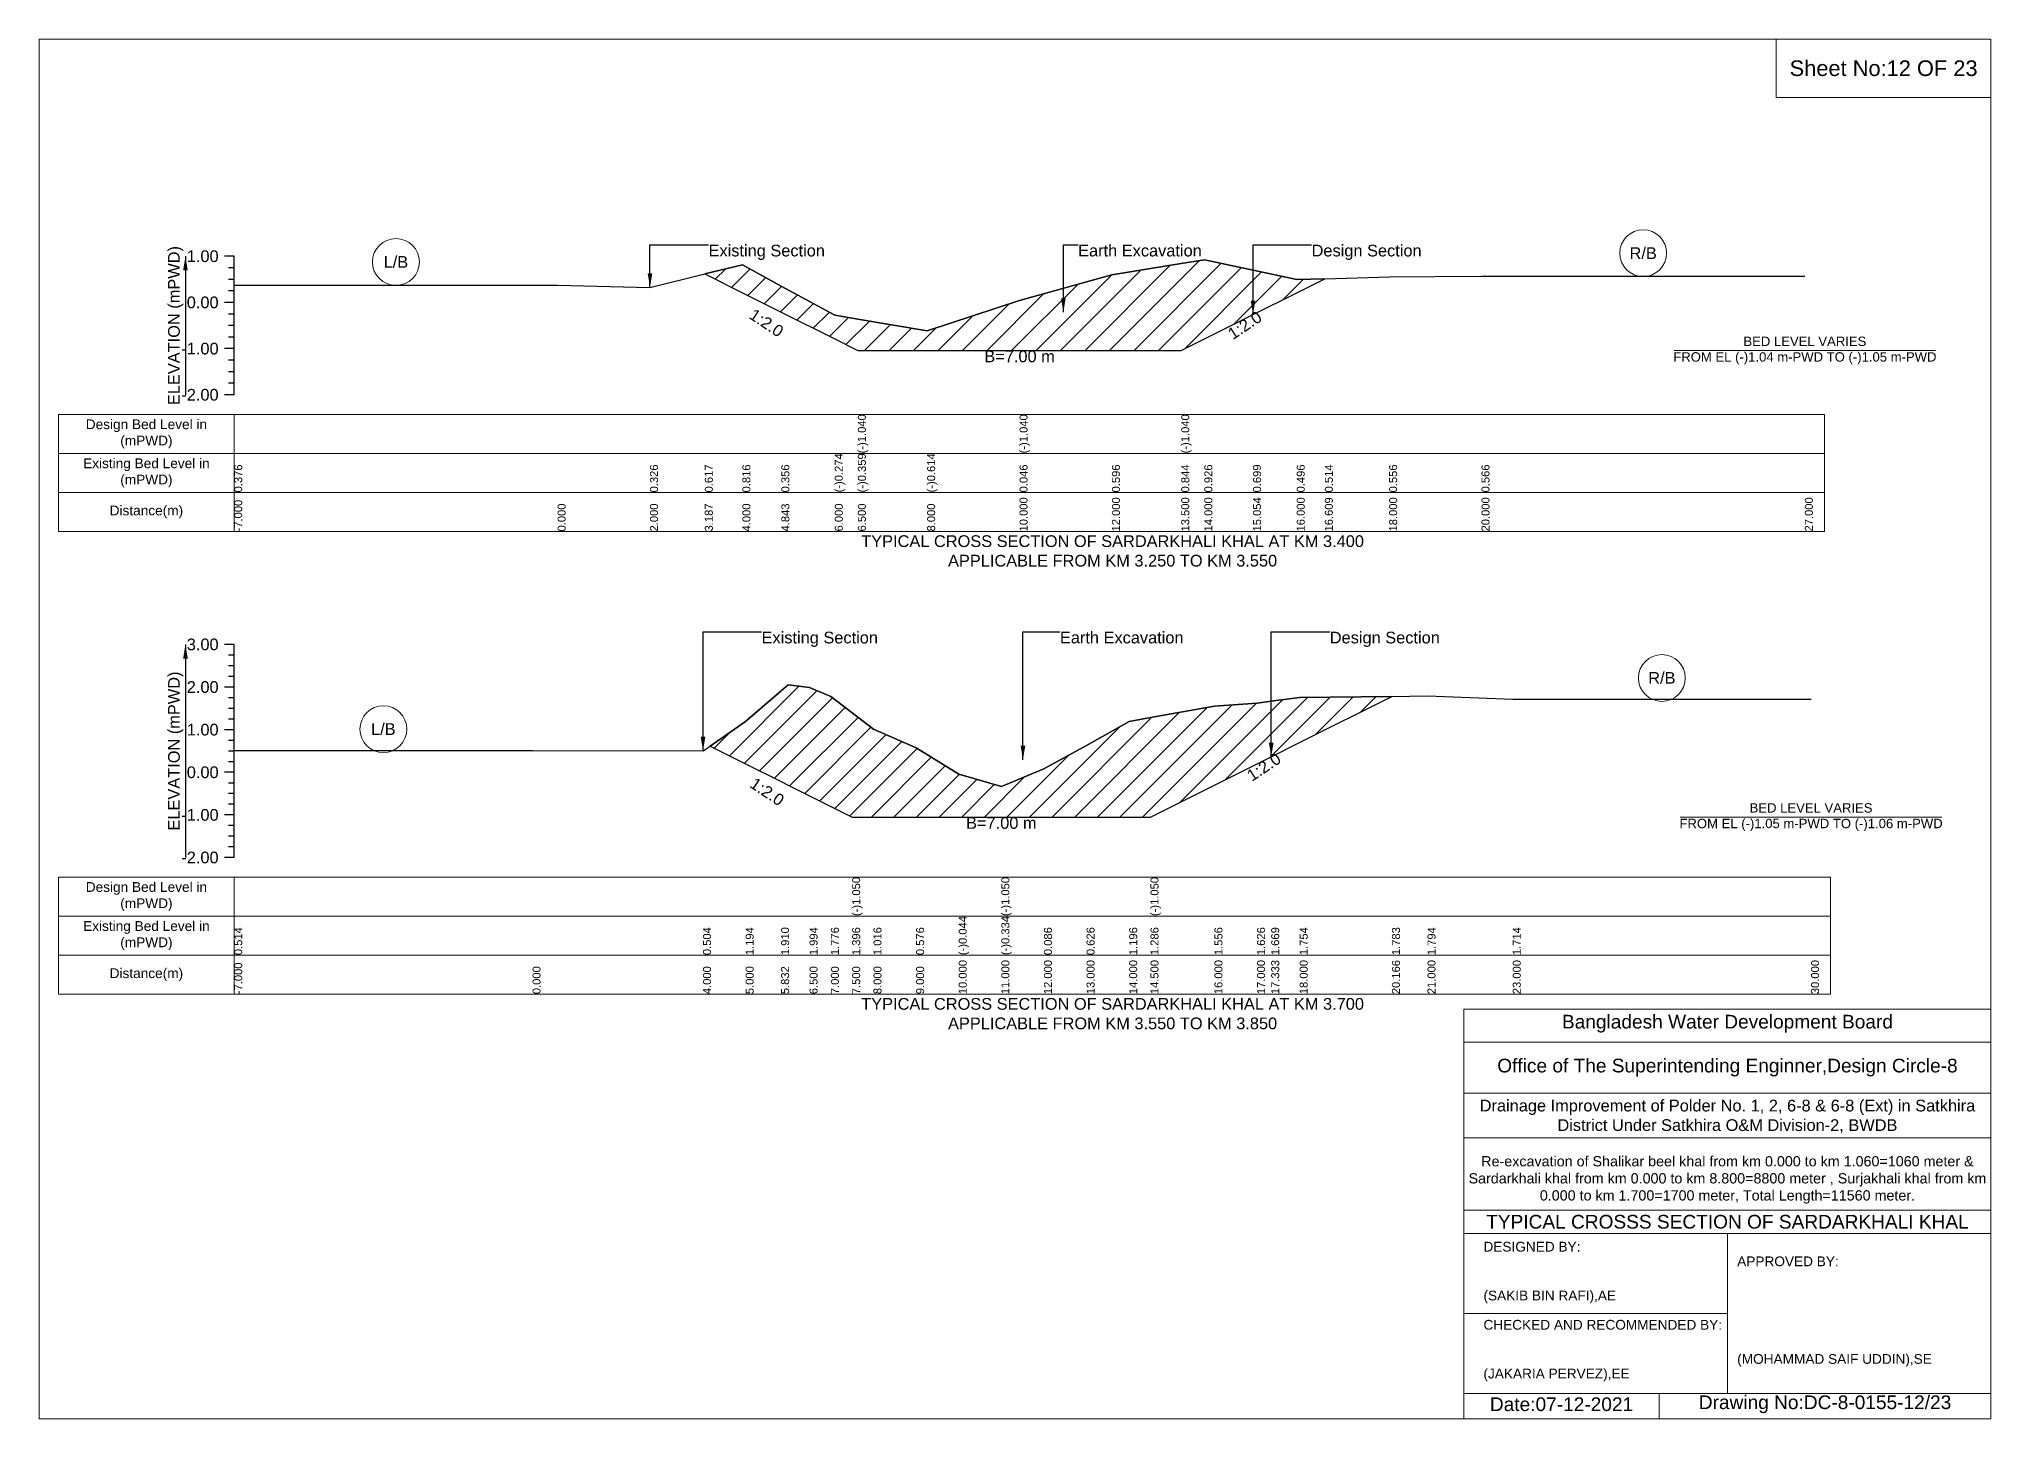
# Model space of a CAD drawing. Header units: inches. Extents: x 93000 to 506000, y -4242 to 0.
# Drawn here: x 210000 to 216000, y -4242 to 0 of the extents above; entities that cross this region are included whole.
import ezdxf

# ---------------------------------------------------------------- set-up
doc = ezdxf.new("R2010")
doc.units = ezdxf.units.IN
doc.header["$LTSCALE"] = 7
doc.header["$MEASUREMENT"] = 0
for name, color, linetype, lineweight in [('Cross section Data Border', 7, 'Continuous', 9), ('Cross Section Labels', 7, 'Continuous', 9), ('Existing_Bed_Level for Xsection', 7, 'Continuous', 25)]:
    doc.layers.add(name, color=color, linetype=linetype, lineweight=lineweight)
doc.styles.get("Standard").update_dxf_attribs({"font": 'arial.ttf'})
doc.dimstyles.get("Standard").update_dxf_attribs({"dimtxt": 0.18, "dimasz": 0.18, "dimexe": 0.18, "dimexo": 0.0625, "dimgap": 0.09, "dimtad": 0, "dimtih": 1, "dimtoh": 1, "dimdec": 4, "dimzin": 0, "dimdsep": 46, "dimtxsty": 'Standard', "dimcen": 0.09, "dimadec": 0, "dimazin": 0, "dimtfac": 1, "dimtdec": 4, "dimtofl": 0, "dimtmove": 0, "dimatfit": 3, "dimfxl": 1, "dimtolj": 1, "dimtzin": 0, "dimarcsym": 0})

msp = doc.modelspace()

# ---------------------------------------------------------------- hatches: boundary and pattern name
at = {"layer": 'Existing_Bed_Level for Xsection'}
h = msp.add_hatch(dxfattribs=at)
h.set_pattern_fill('ANSI31', color=256, scale=426, style=0)
h.paths.add_polyline_path([(212046.5, -722.2), (212162, -780), (212281.7, -839.9), (212446, -922), (212517, -957.5), (212730, -957.5), (213014, -957.5), (213298, -957.5), (213511, -957.5), (213582, -922), (213731.7, -847.1), (213866, -780), (213952.4, -736.8), (213866, -739.4), (213731.7, -710.5), (213582, -678.3), (213511, -690), (213298, -725.2), (213014, -803.3), (212730, -897), (212517, -860.8), (212446, -848.7), (212281.7, -759.2), (212162, -693.9)])
h = msp.add_hatch(dxfattribs=at)
h.set_pattern_fill('ANSI31', color=256, scale=393, style=0)
h.paths.add_polyline_path([(212062.6, -2173.3), (212172, -2228), (212281, -2282.6), (212303, -2293.5), (212368.5, -2326.3), (212434, -2359), (212499.5, -2391.8), (212565, -2391.8), (212696, -2391.8), (212827, -2391.8), (212958, -2391.8), (213089, -2391.8), (213220, -2391.8), (213351, -2391.8), (213416.5, -2391.8), (213613, -2293.5), (213744, -2228), (213787.6, -2206.2), (213875, -2162.5), (214158.7, -2020.7), (213875, -2024.5), (213787.6, -2035.7), (213744, -2041.2), (213613, -2050.4), (213416.5, -2085.8), (213351, -2097.6), (213220, -2172.2), (213089, -2243), (212958, -2298), (212827, -2260), (212696, -2178.8), (212565, -2121.2), (212499.5, -2071.4), (212434, -2021.6), (212368.5, -1993), (212303, -1985.2), (212281, -2004.1), (212172, -2097.8)])

# ---------------------------------------------------------------- linework, layer by layer
at = {"layer": 'Cross section Data Border'}
for points in [[(210060, -1153.8), (215488, -1153.8), (215488, -1513.8), (210060, -1513.8)], [(210060, -2576.2), (215507, -2576.2), (215507, -2936.2), (210060, -2936.2)]]:
    msp.add_lwpolyline(points, close=True, dxfattribs=at)
for points in [[(210600, -1153.8), (210600, -1513.8)], [(210060, -1273.8), (215488, -1273.8)], [(210060, -1393.8), (215488, -1393.8)], [(210600, -2576.2), (210600, -2936.2)], [(210060, -2696.2), (215507, -2696.2)], [(210060, -2816.2), (215507, -2816.2)]]:
    msp.add_lwpolyline(points, dxfattribs=at)
at = {"layer": 'Cross Section Labels'}
for points in [[(210000, 0), (216000, 0), (216000, -4242), (210000, -4242)], [(215340, 0), (216000, 0), (216000, -180), (215340, -180)]]:
    msp.add_lwpolyline(points, close=True, dxfattribs=at)
for points in [[(215026.1, -957.5), (215829.9, -957.5)], [(215045.1, -2391.8), (215848.9, -2391.8)], [(214380, -4242), (214380, -2982), (216000, -2982)], [(214380, -3084), (216000, -3084)], [(214380, -3240), (216000, -3240)], [(214380, -3378), (216000, -3378)], [(214380, -3600), (216000, -3600)], [(214380, -3672), (216000, -3672)], [(215190, -3672), (215190, -4164)], [(214380, -3918), (215190, -3918)], [(214380, -4164), (216000, -4164)], [(214980, -4164), (214980, -4242)]]:
    msp.add_lwpolyline(points, dxfattribs=at)
for centre in [(214931, -658.4), (211097, -685.4), (214988.5, -1964.2), (211058.5, -2121.4)]:
    msp.add_circle(centre, 72, dxfattribs=at)
at = {"layer": 'Existing_Bed_Level for Xsection'}
for points in [[(210600, -667.8), (210570, -667.8)], [(210600, -703.3), (210582, -703.3)], [(210600, -1093.8), (210600, -951.8), (210600, -809.8), (210600, -667.8)], [(210600, -756.4), (211594, -756.4), (211878, -763.5), (212046.5, -722.2), (212162, -693.9), (212281.7, -759.2), (212446, -848.7), (212517, -860.8), (212517, -860.8), (212730, -897), (213014, -803.3), (213014, -803.3), (213298, -725.2), (213511, -690), (213511, -690), (213582, -678.3), (213731.7, -710.5), (213866, -739.4), (213952.4, -736.8), (214150, -730.9), (214434, -729.4), (215428, -729.4)], [(210600, -738.8), (210582, -738.8)], [(210600, -774.3), (210582, -774.3)], [(210600, -809.8), (210570, -809.8)], [(210600, -845.3), (210582, -845.3)], [(210600, -880.8), (210582, -880.8)], [(210600, -951.8), (210570, -951.8)], [(210600, -916.3), (210582, -916.3)], [(210600, -987.3), (210582, -987.3)], [(210600, -1022.8), (210582, -1022.8)], [(210600, -1058.3), (210582, -1058.3)], [(210600, -1093.8), (210570, -1093.8)], [(210600, -1861.2), (210570, -1861.2)], [(210600, -1894), (210582, -1894)], [(210600, -2516.2), (210600, -2385.2), (210600, -2254.2), (210600, -2123.2), (210600, -1992.2), (210600, -1861.2)], [(210600, -1926.7), (210582, -1926.7)], [(210600, -1959.5), (210582, -1959.5)], [(210600, -1992.2), (210570, -1992.2)], [(210600, -2025), (210582, -2025)], [(210600, -2186.9), (211517, -2186.9), (212041, -2188.2), (212062.6, -2173.3), (212172, -2097.8), (212281, -2004.1), (212303, -1985.2), (212368.5, -1993), (212434, -2021.6), (212499.5, -2071.4), (212499.5, -2071.4), (212565, -2121.2), (212696, -2178.8), (212827, -2260), (212958, -2298), (212958, -2298), (213089, -2243), (213220, -2172.2), (213351, -2097.6), (213416.5, -2085.8), (213416.5, -2085.8), (213613, -2050.4), (213744, -2041.2), (213787.6, -2035.7), (213875, -2024.5), (214158.7, -2020.7), (214268, -2019.2), (214530, -2029.7), (215447, -2029.7)], [(210600, -2057.7), (210582, -2057.7)], [(210600, -2090.5), (210582, -2090.5)], [(210600, -2123.2), (210570, -2123.2)], [(210600, -2156), (210582, -2156)], [(210600, -2188.7), (210582, -2188.7)], [(210600, -2254.2), (210570, -2254.2)], [(210600, -2221.5), (210582, -2221.5)], [(210600, -2287), (210582, -2287)], [(210600, -2319.7), (210582, -2319.7)], [(210600, -2385.2), (210570, -2385.2)], [(210600, -2352.5), (210582, -2352.5)], [(210600, -2418), (210582, -2418)], [(210600, -2450.7), (210582, -2450.7)], [(210600, -2516.2), (210570, -2516.2)], [(210600, -2483.5), (210582, -2483.5)]]:
    msp.add_lwpolyline(points, dxfattribs=at)
for points in [[(212046.5, -722.2), (212046.5, -722.2), (212162, -780), (212281.7, -839.9), (212446, -922), (212517, -957.5), (212517, -957.5), (212730, -957.5), (213014, -957.5), (213014, -957.5), (213298, -957.5), (213511, -957.5), (213511, -957.5), (213582, -922), (213731.7, -847.1), (213866, -780), (213952.4, -736.8), (213952.4, -736.8), (213952.4, -736.8), (213866, -739.4), (213731.7, -710.5), (213582, -678.3), (213511, -690), (213511, -690), (213298, -725.2), (213014, -803.3), (213014, -803.3), (212730, -897), (212517, -860.8), (212517, -860.8), (212446, -848.7), (212281.7, -759.2), (212162, -693.9), (212046.5, -722.2)], [(212062.6, -2173.3), (212172, -2228), (212281, -2282.6), (212303, -2293.5), (212368.5, -2326.3), (212434, -2359), (212499.5, -2391.8), (212499.5, -2391.8), (212565, -2391.8), (212696, -2391.8), (212827, -2391.8), (212958, -2391.8), (212958, -2391.8), (213089, -2391.8), (213220, -2391.8), (213351, -2391.8), (213416.5, -2391.8), (213416.5, -2391.8), (213613, -2293.5), (213744, -2228), (213787.6, -2206.2), (213875, -2162.5), (214158.7, -2020.7), (213875, -2024.5), (213787.6, -2035.7), (213744, -2041.2), (213613, -2050.4), (213416.5, -2085.8), (213416.5, -2085.8), (213351, -2097.6), (213220, -2172.2), (213089, -2243), (212958, -2298), (212958, -2298), (212827, -2260), (212696, -2178.8), (212565, -2121.2), (212499.5, -2071.4), (212499.5, -2071.4), (212434, -2021.6), (212368.5, -1993), (212303, -1985.2), (212281, -2004.1), (212172, -2097.8)]]:
    msp.add_lwpolyline(points, close=True, dxfattribs=at)

# ---------------------------------------------------------------- texts
at = {"layer": 'Cross section Data Border', "char_height": 30, "width": 480, "attachment_point": 5}
for s, insert in [('Design Bed Level in (mPWD)', (210330, -1213.8)), ('Existing Bed Level in (mPWD)', (210330, -1333.8)), ('Distance(m)', (210330, -1453.8)), ('Design Bed Level in (mPWD)', (210330, -2636.2)), ('Existing Bed Level in (mPWD)', (210330, -2756.2)), ('Distance(m)', (210330, -2876.2))]:
    msp.add_mtext(s, dxfattribs=dict(at, insert=insert))
at = {"layer": 'Cross Section Labels'}
for s, insert, char_height, attachment_point in [('Sheet No:12 OF 23', (215670, -90), 48, 5), ('Existing Section', (212058, -632.3), 36, 1), ('Earth Excavation', (213194, -632.3), 36, 1), ('Design Section', (213911.7, -632.3), 36, 1), ('R/B', (214931, -658.4), 36, 5), ('L/B', (211097, -685.4), 36, 5), ('B=7.00 m', (213014, -957.5), 36, 2), ('BED LEVEL VARIES ^JFROM EL (-)1.04 m-PWD TO (-)1.05 m-PWD', (215428, -957.5), 28.8, 5), ('TYPICAL CROSS SECTION OF SARDARKHALI KHAL AT KM 3.400^JAPPLICABLE FROM KM 3.250 TO KM 3.550', (213300, -1573.8), 36, 5), ('Existing Section', (212221, -1821.9), 36, 1), ('Earth Excavation', (213138, -1821.9), 36, 1), ('Design Section', (213967.6, -1821.9), 36, 1), ('R/B', (214988.5, -1964.2), 36, 5), ('L/B', (211058.5, -2121.4), 36, 5), ('B=7.00 m', (212958, -2391.8), 36, 2), ('BED LEVEL VARIES ^JFROM EL (-)1.05 m-PWD TO (-)1.06 m-PWD', (215447, -2391.8), 28.8, 5), ('TYPICAL CROSS SECTION OF SARDARKHALI KHAL AT KM 3.700^JAPPLICABLE FROM KM 3.550 TO KM 3.850', (213300, -2996.2), 36, 5), ('Bangladesh Water Development Board', (215190, -3027), 42, 5), ('Office of The Superintending Enginner,Design Circle-8', (215190, -3162), 42, 5)]:
    msp.add_mtext(s, dxfattribs=dict(at, insert=insert, char_height=char_height, attachment_point=attachment_point))
at = {"layer": 'Cross Section Labels', "char_height": 36, "attachment_point": 2}
for insert, rotation in [((212246.2, -857.6), 326.30993), ((213696.2, -864.9), 33.69007), ((213754.9, -2222.6), 33.69007), ((212248.3, -2298.9), 326.30993)]:
    msp.add_mtext('1:2.0', dxfattribs=dict(at, insert=insert, rotation=rotation))
at = {"layer": 'Cross Section Labels'}
for s, insert, char_height, width, attachment_point in [('Drainage Improvement of Polder No. 1, 2, 6-8 & 6-8 (Ext) in Satkhira District Under Satkhira O&M Division-2, BWDB', (215190, -3312), 36, 1680, 5), ('Re-excavation of Shalikar beel khal from km 0.000 to km 1.060=1060 meter & Sardarkhali khal from km 0.000 to km 8.800=8800 meter , Surjakhali khal from km 0.000 to km 1.700=1700 meter, Total Length=11560 meter.', (215190, -3507), 31.4683, 1620, 5), ('TYPICAL CROSSS SECTION OF SARDARKHALI KHAL', (215190, -3636), 42, 1680, 5), ('DESIGNED BY:^J^J^J(SAKIB BIN RAFI),AE', (214440, -3792), 30, 840, 4), ('APPROVED BY:^J^J^J^J^J^J(MOHAMMAD SAIF UDDIN),SE', (215220, -3912), 30, 840, 4), ('CHECKED AND RECOMMENDED BY:^J^J^J(JAKARIA PERVEZ),EE', (214440, -4032), 30, 840, 4), ('Date:07-12-2021', (214680, -4197), 42, 840, 5), ('Drawing No:DC-8-0155-12/23', (215490, -4197), 42, 1320, 5)]:
    msp.add_mtext(s, dxfattribs=dict(at, insert=insert, char_height=char_height, width=width, attachment_point=attachment_point))
at = {"layer": 'Existing_Bed_Level for Xsection', "rotation": 90}
for s, insert, char_height, attachment_point in [('ELEVATION (mPWD)', (210420, -880.8), 36, 5), ('(-)1.040', (212517, -1273.8), 24.6, 1), ('(-)1.040', (213014, -1273.8), 24.6, 1), ('(-)1.040', (213511, -1273.8), 24.6, 1), ('0.376', (210600, -1393.8), 24.6, 1), ('0.326', (211878, -1393.8), 24.6, 1), ('0.617', (212046.5, -1393.8), 24.6, 1), ('0.816', (212162, -1393.8), 24.6, 1), ('0.356', (212281.7, -1393.8), 24.6, 1), ('(-)0.274', (212446, -1393.8), 24.6, 1), ('(-)0.359', (212517, -1393.8), 24.6, 1), ('(-)0.614', (212730, -1393.8), 24.6, 1), ('0.046', (213014, -1393.8), 24.6, 1), ('0.596', (213298, -1393.8), 24.6, 1), ('0.844', (213511, -1393.8), 24.6, 1), ('0.926', (213582, -1393.8), 24.6, 1), ('0.699', (213731.7, -1393.8), 24.6, 1), ('0.496', (213866, -1393.8), 24.6, 1), ('0.514', (213952.4, -1393.8), 24.6, 1), ('0.556', (214150, -1393.8), 24.6, 1), ('0.566', (214434, -1393.8), 24.6, 1), ('-7.000', (210600, -1513.8), 24.6, 1), ('0.000', (211594, -1513.8), 24.6, 1), ('2.000', (211878, -1513.8), 24.6, 1), ('3.187', (212046.5, -1513.8), 24.6, 1), ('4.000', (212162, -1513.8), 24.6, 1), ('4.843', (212281.7, -1513.8), 24.6, 1), ('6.000', (212446, -1513.8), 24.6, 1), ('6.500', (212517, -1513.8), 24.6, 1), ('8.000', (212730, -1513.8), 24.6, 1), ('10.000', (213014, -1513.8), 24.6, 1), ('12.000', (213298, -1513.8), 24.6, 1), ('13.500', (213511, -1513.8), 24.6, 1), ('14.000', (213582, -1513.8), 24.6, 1), ('15.054', (213731.7, -1513.8), 24.6, 1), ('16.000', (213866, -1513.8), 24.6, 1), ('16.609', (213952.4, -1513.8), 24.6, 1), ('18.000', (214150, -1513.8), 24.6, 1), ('20.000', (214434, -1513.8), 24.6, 1), ('27.000', (215428, -1513.8), 24.6, 1), ('ELEVATION (mPWD)', (210420, -2188.7), 36, 5), ('(-)1.050', (212499.5, -2696.2), 24.6, 1), ('(-)1.050', (212958, -2696.2), 24.6, 1), ('(-)1.050', (213416.5, -2696.2), 24.6, 1), ('(-)0.044', (212827, -2816.2), 24.6, 1), ('(-)0.334', (212958, -2816.2), 24.6, 1), ('0.514', (210600, -2816.2), 24.6, 1), ('0.504', (212041, -2816.2), 24.6, 1), ('1.194', (212172, -2816.2), 24.6, 1), ('1.910', (212281, -2816.2), 24.6, 1), ('1.994', (212368.5, -2816.2), 24.6, 1), ('1.776', (212434, -2816.2), 24.6, 1), ('1.396', (212499.5, -2816.2), 24.6, 1), ('1.016', (212565, -2816.2), 24.6, 1), ('0.576', (212696, -2816.2), 24.6, 1), ('0.086', (213089, -2816.2), 24.6, 1), ('0.626', (213220, -2816.2), 24.6, 1), ('1.196', (213351, -2816.2), 24.6, 1), ('1.286', (213416.5, -2816.2), 24.6, 1), ('1.556', (213613, -2816.2), 24.6, 1), ('1.626', (213744, -2816.2), 24.6, 1), ('1.669', (213787.6, -2816.2), 24.6, 1), ('1.754', (213875, -2816.2), 24.6, 1), ('1.783', (214158.7, -2816.2), 24.6, 1), ('1.794', (214268, -2816.2), 24.6, 1), ('1.714', (214530, -2816.2), 24.6, 1), ('-7.000', (210600, -2936.2), 24.6, 1), ('0.000', (211517, -2936.2), 24.6, 1), ('4.000', (212041, -2936.2), 24.6, 1), ('5.000', (212172, -2936.2), 24.6, 1), ('5.832', (212281, -2936.2), 24.6, 1), ('6.500', (212368.5, -2936.2), 24.6, 1), ('7.000', (212434, -2936.2), 24.6, 1), ('7.500', (212499.5, -2936.2), 24.6, 1), ('8.000', (212565, -2936.2), 24.6, 1), ('9.000', (212696, -2936.2), 24.6, 1), ('10.000', (212827, -2936.2), 24.6, 1), ('11.000', (212958, -2936.2), 24.6, 1), ('12.000', (213089, -2936.2), 24.6, 1), ('13.000', (213220, -2936.2), 24.6, 1), ('14.000', (213351, -2936.2), 24.6, 1), ('14.500', (213416.5, -2936.2), 24.6, 1), ('16.000', (213613, -2936.2), 24.6, 1), ('17.000', (213744, -2936.2), 24.6, 1), ('17.333', (213787.6, -2936.2), 24.6, 1), ('18.000', (213875, -2936.2), 24.6, 1), ('20.166', (214158.7, -2936.2), 24.6, 1), ('21.000', (214268, -2936.2), 24.6, 1), ('23.000', (214530, -2936.2), 24.6, 1), ('30.000', (215447, -2936.2), 24.6, 1)]:
    msp.add_mtext(s, dxfattribs=dict(at, insert=insert, char_height=char_height, attachment_point=attachment_point))
at = {"layer": 'Existing_Bed_Level for Xsection', "char_height": 36, "attachment_point": 6}
for s, insert in [('1.00', (210552, -667.8)), ('0.00', (210552, -809.8)), ('-1.00', (210552, -951.8)), ('-2.00', (210552, -1093.8)), ('3.00', (210552, -1861.2)), ('2.00', (210552, -1992.2)), ('1.00', (210552, -2123.2)), ('0.00', (210552, -2254.2)), ('-1.00', (210552, -2385.2)), ('-2.00', (210552, -2516.2))]:
    msp.add_mtext(s, dxfattribs=dict(at, insert=insert))

# ---------------------------------------------------------------- leaders
at = {"layer": 'Cross Section Labels', "annotation_type": 0, "has_hookline": 1, "hookline_direction": 0}
for points, text_width in [([(211878, -763.5), (211878, -632.3), (212057.9, -632.3)], 350.4), ([(213148.7, -840.1), (213148.7, -632.3), (213193.9, -632.3)], 372.7), ([(213731.7, -847.1), (213731.7, -632.3), (213911.6, -632.3)], 330.9), ([(212041, -2188.2), (212041, -1821.9), (212220.9, -1821.9)], 350.4), ([(213024.4, -2215.8), (213024.4, -1821.9), (213137.9, -1821.9)], 372.7), ([(213787.6, -2206.2), (213787.6, -1821.9), (213967.5, -1821.9)], 330.9)]:
    msp.add_leader(points, dimstyle='Standard', override={"dimasz": 43.2}, dxfattribs=dict(at, text_width=text_width))
at = {"layer": 'Existing_Bed_Level for Xsection'}
for points in [[(210450, -667.8), (210450, -1093.8)], [(210450, -1861.2), (210450, -2516.2)]]:
    msp.add_leader(points, dimstyle='Standard', override={"dimasz": 43.2}, dxfattribs=at)

doc.saveas('drawing.dxf')
